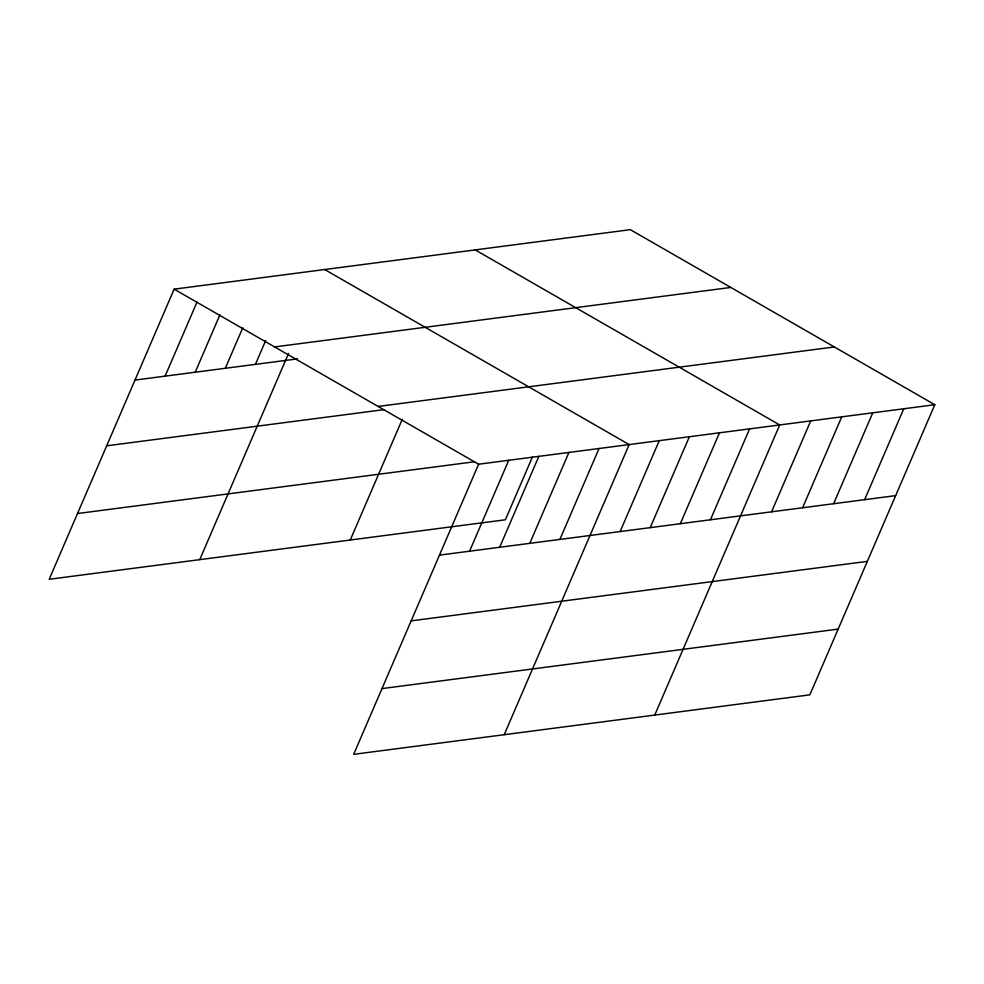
<?xml version="1.0" encoding="UTF-8"?>
<svg xmlns="http://www.w3.org/2000/svg" width="984" height="984" viewBox="0 0 984 984"><rect width="100%" height="100%" fill="white"/><g stroke="black" fill="none" stroke-linecap="round" stroke-linejoin="round"><path stroke-width="1.48" d="M934.8 404.719L478.618 464.214L353.674 754.334L809.857 694.839L934.8 404.719L630.326 229.666L174.143 289.161L49.2 579.281L505.382 519.786L532.516 456.785M165.103 376.146L197.021 302.014M195.213 372.223L219.899 314.868M225.311 368.287L242.79 327.733M255.422 364.363L265.668 340.587M199.74 559.65L288.546 353.441M350.279 540.019L402.296 419.246M469.577 551.2L508.728 460.291M499.675 547.276L538.838 456.355M529.786 543.34L568.937 452.431M559.896 539.417L599.047 448.507M504.214 734.704L629.157 444.583L324.683 269.53M620.117 531.569L659.268 440.647M650.215 527.645L689.378 436.724M680.325 523.709L719.476 432.8M710.436 519.786L749.587 428.876M654.754 715.073L779.697 424.953L475.223 249.899M771.567 511.815L810.718 420.906M802.587 507.769L841.738 416.859M833.608 503.722L872.759 412.813M864.629 499.675L903.779 408.766M274.622 346.922L730.804 287.439M134.993 380.07L297.574 358.865M378.139 406.441L834.321 346.958M106.678 445.813L383.674 409.688M77.515 513.537L474.608 461.754M439.467 555.124L895.649 495.628M411.152 620.867L867.334 561.372M381.989 688.591L838.171 629.108M174.143 289.161L478.618 464.214"/></g></svg>
